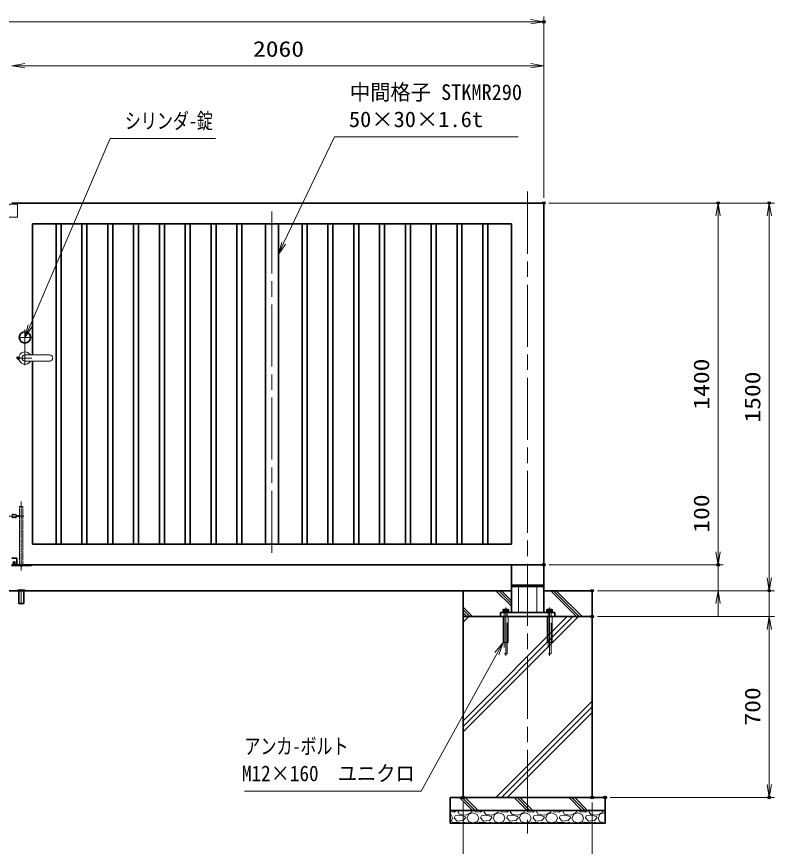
# Model space of a CAD drawing. Units: millimetres at full size; some dimension numbers follow another scale. Extents: x -5940 to 5940, y -4200 to 4200.
# Drawn here: x -1778 to 1157, y -2418 to 793 of the extents above; entities that cross this region are included whole.
import ezdxf
from ezdxf.enums import TextEntityAlignment as Align

# ---------------------------------------------------------------- set-up
doc = ezdxf.new("R2010")
doc.units = ezdxf.units.MM
doc.header["$LTSCALE"] = 20
doc.header["$PDMODE"] = 32
doc.header["$PDSIZE"] = 10
doc.linetypes.add('DASHED', pattern=[7.5, 6, -1.5])
doc.linetypes.add('USER1', pattern=[18, 12, -1.5, 3, -1.5])
for name, color, linetype, lineweight in [('0-1_外形線', 7, 'Continuous', 35), ('0-2_隠れ線', 140, 'DASHED', 18), ('0-3_軸線', 200, 'USER1', 15), ('0-4_2', 7, 'Continuous', 18), ('0-5_細線', 2, 'Continuous', 35), ('0-6_寸法線', 4, 'Continuous', 18), ('0-7_0', 7, 'Continuous', 18), ('0-F_ハッチング', 253, 'Continuous', 13)]:
    doc.layers.add(name, color=color, linetype=linetype, lineweight=lineweight)
doc.layers.add('0-8_Defpoints', color=7, linetype='Continuous')
doc.styles.add('ＭＳ ゴシック', font='')
doc.styles.get('ＭＳ ゴシック').set_extended_font_data('MS Gothic')

# ---------------------------------------------------------------- blocks, each defined once
blk = doc.blocks.new('_Open')
at = {"layer": '0-7_0'}
blk.add_line((-20, 3.333), (0, 0), dxfattribs=at)
blk.add_lwpolyline([(-20, -3.333), (0, 0), (-20, 0)], dxfattribs=at)
blk = doc.blocks.new('PROFSP005ACXU6')
at = {"layer": '0-1_外形線'}
for p, q in [((12, 166), (12, 0)), ((199.9, 103.9), (12, 103.9)), ((12, -166), (12, 0)), ((216, 0), (216, 180)), ((199.9, -103.9), (12, -103.9))]:
    blk.add_line(p, q, dxfattribs=at)
for points in [[(108, 207.8), (12, 207.8), (12, 166), (0, 166), (0, 0)], [(108, -207.8), (12, -207.8), (12, -166), (0, -166), (0, 0)], [(216, 180), (199.9, 207.8), (108, 207.8)], [(216, 0), (216, -180), (199.9, -207.8), (108, -207.8)]]:
    blk.add_lwpolyline(points, dxfattribs=at)
for centre, radius, start, end in [((124, 155.9), 92, 325.61587, 34.38413), ((-127.9, 0), 343.9, 342.41211, 17.58789), ((124, -155.9), 92, 325.61587, 34.38413)]:
    blk.add_arc(centre, radius, start, end, dxfattribs=at)
blk = doc.blocks.new('A$C7A822601')
at = {"layer": '0-7_0', "rotation": 90}
blk.add_blockref('PROFSP005ACXU6', (0, 0), dxfattribs=at)
blk = doc.blocks.new('shgtdhgjhhggf')
at = {"layer": '0-1_外形線'}
for p, q in [((0, 520), (380, 520)), ((0, -40), (0, 0)), ((132, 166.2), (173.8, 166.2)), ((132, 166.2), (132, 153.8)), ((132, 153.8), (173.8, 153.8)), ((186.2, 208), (173.8, 208)), ((173.8, 208), (173.8, 166.2)), ((173.8, 153.8), (173.8, 112)), ((186.2, 112), (173.8, 112)), ((186.2, 208), (186.2, 166.2)), ((186.2, 166.2), (228, 166.2)), ((186.2, 153.8), (186.2, 112)), ((186.2, 153.8), (228, 153.8)), ((228, 166.2), (228, 153.8)), ((380, 520), (380, -40)), ((0, -40), (1504, -40))]:
    blk.add_line(p, q, dxfattribs=at)
blk.add_circle((180, 160), 84, dxfattribs=at)
for centre, radius, start, end in [((1504, 0), 40, 270, 0), ((734, 40), 130, 217.97987, 322.02013)]:
    blk.add_arc(centre, radius, start, end, dxfattribs=at)
at = {"layer": '0-2_隠れ線'}
for p, q in [((604, 4520), (864, 4520)), ((604, 4520), (604, 40)), ((864, 4520), (864, 40)), ((34, 3930), (34, 3630)), ((334, 3630), (334, 3930)), ((334, 3830), (604, 3830)), ((334, 3730), (604, 3730))]:
    blk.add_line(p, q, dxfattribs=at)
for centre, radius, start, end in [((184, 4290), 390, 247.38014, 292.61986), ((184, 3270), 390, 67.38014, 112.61986), ((734, 40), 130, 180, 217.97987), ((734, 40), 130, 322.02013, 0)]:
    blk.add_arc(centre, radius, start, end, dxfattribs=at)
at = {"layer": '0-3_軸線'}
for p, q in [((734, 4902.9), (734, -448.4)), ((-296.3, 3780), (934.3, 3780)), ((180, 160), (87.6, 160)), ((180, 160), (180, 252.4)), ((180, 160), (272.4, 160)), ((180, 160), (180, 67.6))]:
    blk.add_line(p, q, dxfattribs=at)
blk = doc.blocks.new('sgdhfhgfjhg')
at = {"layer": '0-2_隠れ線'}
for p, q in [((0, 500), (560, 500)), ((0, 500), (0, -500)), ((760, 300), (760, -300)), ((560, -500), (0, -500))]:
    blk.add_line(p, q, dxfattribs=at)
for centre, start, end in [((560, 300), 0, 90), ((560, -300), 270, 0)]:
    blk.add_arc(centre, 200, start, end, dxfattribs=at)
blk = doc.blocks.new('S24')
at = {"layer": '0-6_寸法線'}
for points in [[(-15319042.1, 57998088.2), (-15327194.9, 57998088.2), (-15333402.2, 57983618.6), (-15333796.4, 57982699.6)], [(-15333555.3, 57983684.3), (-15333796.4, 57982699.6), (-15333249, 57983552.9)]]:
    blk.add_lwpolyline(points, dxfattribs=at)
at = {"layer": '0-6_寸法線', "color": 254, "style": 'ＭＳ ゴシック', "width": 0.75}
blk.add_text('シリンダ-錠', height=1212, dxfattribs=at).set_placement((-15326059.7, 57998485.1), align=Align.BOTTOM_LEFT)
blk = doc.blocks.new('S25')
at = {"layer": '0-6_寸法線'}
for points in [[(-15295606.2, 57998212.1), (-15309826.2, 57998212.1), (-15313765.2, 57989980.9), (-15314196.9, 57989078.9)], [(-15313915.5, 57990052.8), (-15314196.9, 57989078.9), (-15313614.9, 57989909)]]:
    blk.add_lwpolyline(points, dxfattribs=at)
at = {"layer": '0-6_寸法線', "color": 254, "style": 'ＭＳ ゴシック'}
for s, width, p in [('中間格子 STKMR290', 0.95, (-15308633.4, 58000708.9)), ('50×30×1.6t', 1.05, (-15308710.2, 57998608.9))]:
    blk.add_text(s, height=1212, dxfattribs=dict(at, width=width)).set_placement(p, align=Align.BOTTOM_LEFT)
blk = doc.blocks.new('S30')
at = {"layer": '0-6_寸法線'}
for points in [[(-15316800, 57947596.6), (-15303117.6, 57947596.6), (-15297249.7, 57958224.2), (-15296766.4, 57959099.6)], [(-15297103.8, 57958143.6), (-15296766.4, 57959099.6), (-15297395.7, 57958304.8)]]:
    blk.add_lwpolyline(points, dxfattribs=at)
at = {"layer": '0-6_寸法線', "color": 254, "style": 'ＭＳ ゴシック'}
for s, width, p in [('アンカ-ボルト', 0.75, (-15316800, 57950093.5)), ('M12×160\u3000ユニクロ', 0.9, (-15316992, 57947993.5))]:
    blk.add_text(s, height=1212, dxfattribs=dict(at, width=width)).set_placement(p, align=Align.BOTTOM_LEFT)

msp = doc.modelspace()

# ---------------------------------------------------------------- linework, layer by layer
at = {"layer": '0-1_外形線'}
for p, q in [((-1796.32, 71.52), (263.68, 71.52)), ((263.68, 71.52), (263.68, -1328.48)), ((-1716.32, -8.48), (138.68, -8.48)), ((-1716.32, -516.48), (-1716.32, -8.48)), ((138.68, -8.48), (138.68, -1248.48)), ((-1716.32, -1248.48), (-1716.32, -540.48)), ((138.68, -1248.48), (-1716.32, -1248.48)), ((263.68, -1328.48), (-1796.32, -1328.48)), ((138.68, -1328.48), (138.68, -1512.48)), ((263.68, -1328.48), (263.68, -1512.48)), ((263.68, -1407.48), (138.68, -1407.48)), ((138.68, -1412.48), (263.68, -1412.48)), ((166.18, -1407.48), (166.18, -1412.48)), ((236.18, -1407.48), (236.18, -1412.48)), ((-3548.82, -1428.48), (138.68, -1428.48)), ((-1774.62, -1428.48), (-1774.62, -1426.98)), ((-1774.62, -1426.98), (-1744.62, -1426.98)), ((-1744.62, -1428.48), (-1774.62, -1428.48)), ((-1769.12, -1428.48), (-1769.12, -1478.48)), ((-1750.12, -1478.48), (-1750.12, -1428.48)), ((-1744.62, -1426.98), (-1744.62, -1428.48)), ((263.68, -1428.48), (451.18, -1428.48)), ((-1769.12, -1478.48), (-1750.12, -1478.48)), ((306.18, -1512.48), (96.18, -1512.48)), ((96.18, -1512.48), (96.18, -1528.48)), ((96.18, -1528.48), (306.18, -1528.48)), ((306.18, -1512.48), (306.18, -1528.48))]:
    msp.add_line(p, q, dxfattribs=at)
for points in [[(-1624.57, -1248.48), (-1605.57, -1248.48), (-1605.57, -8.48), (-1624.57, -8.48)], [(-1524.57, -1248.48), (-1505.57, -1248.48), (-1505.57, -8.48), (-1524.57, -8.48)], [(-1424.57, -1248.48), (-1405.57, -1248.48), (-1405.57, -8.48), (-1424.57, -8.48)], [(-1324.57, -1248.48), (-1305.57, -1248.48), (-1305.57, -8.48), (-1324.57, -8.48)], [(-1224.57, -1248.48), (-1205.57, -1248.48), (-1205.57, -8.48), (-1224.57, -8.48)], [(-1124.57, -1248.48), (-1105.57, -1248.48), (-1105.57, -8.48), (-1124.57, -8.48)], [(-1024.57, -1248.48), (-1005.57, -1248.48), (-1005.57, -8.48), (-1024.57, -8.48)], [(-924.57, -1248.48), (-905.57, -1248.48), (-905.57, -8.48), (-924.57, -8.48)], [(-813.82, -1248.48), (-763.82, -1248.48), (-763.82, -8.48), (-813.82, -8.48)], [(-653.07, -1248.48), (-672.07, -1248.48), (-672.07, -8.48), (-653.07, -8.48)], [(-553.07, -1248.48), (-572.07, -1248.48), (-572.07, -8.48), (-553.07, -8.48)], [(-453.07, -1248.48), (-472.07, -1248.48), (-472.07, -8.48), (-453.07, -8.48)], [(-353.07, -1248.48), (-372.07, -1248.48), (-372.07, -8.48), (-353.07, -8.48)], [(-253.07, -1248.48), (-272.07, -1248.48), (-272.07, -8.48), (-253.07, -8.48)], [(-153.07, -1248.48), (-172.07, -1248.48), (-172.07, -8.48), (-153.07, -8.48)], [(-53.07, -1248.48), (-72.07, -1248.48), (-72.07, -8.48), (-53.07, -8.48)], [(46.93, -1248.48), (27.93, -1248.48), (27.93, -8.48), (46.93, -8.48)], [(-48.82, -1528.48), (451.18, -1528.48), (451.18, -2228.48), (-48.82, -2228.48)], [(-98.82, -2228.48), (501.18, -2228.48), (501.18, -2278.48), (-98.82, -2278.48)], [(501.18, -2278.48), (-98.82, -2278.48), (-98.82, -2328.48), (501.18, -2328.48)]]:
    msp.add_lwpolyline(points, close=True, dxfattribs=at)
msp.add_lwpolyline([(138.68, -1428.48), (-48.82, -1428.48), (-48.82, -1528.48), (451.18, -1528.48), (451.18, -1428.48), (263.68, -1428.48)], dxfattribs=at)
msp.add_circle((-1745.32, -448.48), 22, dxfattribs=at)
at = {"layer": '0-2_隠れ線'}
for p, q in [((166.18, -1512.48), (166.18, -1412.48)), ((236.18, -1512.48), (236.18, -1412.48)), ((-1767.92, -1428.48), (-1767.92, -1426.98)), ((-1767.92, -1428.48), (-1767.92, -1478.48)), ((-1751.32, -1428.48), (-1751.32, -1426.98)), ((-1751.32, -1428.48), (-1751.32, -1478.48)), ((110.18, -1512.48), (110.18, -1528.48)), ((110.18, -1528.48), (110.18, -1672.48)), ((122.18, -1512.48), (122.18, -1528.48)), ((122.18, -1672.48), (122.18, -1528.48)), ((276.18, -1528.48), (276.18, -1628.48)), ((280.18, -1512.48), (280.18, -1528.48)), ((292.18, -1512.48), (292.18, -1528.48)), ((292.18, -1672.48), (292.18, -1528.48)), ((296.18, -1628.48), (296.18, -1528.48)), ((276.18, -1628.48), (296.18, -1628.48)), ((110.18, -1672.48), (122.18, -1672.48))]:
    msp.add_line(p, q, dxfattribs=at)
for points in [[(106.18, -1528.48), (106.18, -1628.48), (126.18, -1628.48), (126.18, -1528.48)], [(280.18, -1528.48), (280.18, -1672.48), (292.18, -1672.48)]]:
    msp.add_lwpolyline(points, dxfattribs=at)
at = {"layer": '0-3_軸線'}
for p, q in [((201.18, 115.44), (201.18, -2367.84)), ((-788.82, 38.52), (-788.82, -1295.48)), ((-1769.32, -448.48), (-1719.32, -448.48)), ((-1745.32, -556.48), (-1745.32, -417.48)), ((-1771.32, -528.48), (-1719.32, -528.48)), ((-1759.62, -1422.3), (-1759.62, -1482.32)), ((116.18, -1493.14), (116.18, -1681.02)), ((286.18, -1493.14), (286.18, -1681.02))]:
    msp.add_line(p, q, dxfattribs=at)
at = {"layer": '0-4_2'}
for p, q in [((-1649.32, -516.48), (-1745.32, -516.48)), ((-1745.32, -540.48), (-1649.32, -540.48))]:
    msp.add_line(p, q, dxfattribs=at)
for centre, radius, start, end in [((-1745.32, -528.48), 24, 30, 330), ((-1745.32, -528.48), 12, 90, 270), ((-1649.32, -528.48), 12, 270, 90)]:
    msp.add_arc(centre, radius, start, end, dxfattribs=at)
at = {"layer": '0-6_寸法線'}
for p, q in [((-3811.32, 772.78), (213.68, 772.78)), ((263.68, 91.52), (263.68, 792.78)), ((263.68, 91.52), (263.68, 622.78)), ((213.68, 602.78), (-1746.32, 602.78)), ((-1746.32, 602.78), (-1696.32, 602.78)), ((283.68, 71.52), (958.67, 71.52)), ((283.68, 71.52), (1156.76, 71.52)), ((938.67, -1328.48), (938.67, 71.52)), ((1136.76, -1428.48), (1136.76, 71.52)), ((938.67, -1278.48), (938.67, -1228.48)), ((283.68, -1328.48), (958.67, -1328.48)), ((283.68, -1328.48), (958.67, -1328.48)), ((938.67, -1428.48), (938.67, -1328.48)), ((1136.76, -1378.48), (1136.76, -1328.48)), ((471.18, -1428.48), (958.67, -1428.48)), ((471.18, -1428.48), (1156.76, -1428.48)), ((471.18, -1428.48), (1156.76, -1428.48)), ((1136.76, -1528.48), (1136.76, -1428.48)), ((938.67, -1478.48), (938.67, -1528.48)), ((471.18, -1528.48), (1156.76, -1528.48)), ((471.18, -1528.48), (1156.76, -1528.48)), ((1136.76, -1528.48), (1136.76, -2228.48)), ((1136.76, -1578.48), (1136.76, -1628.48)), ((521.18, -2228.48), (1156.76, -2228.48)), ((-48.82, -2248.48), (-48.82, -2683.41)), ((451.18, -2248.48), (451.18, -2683.41))]:
    msp.add_line(p, q, dxfattribs=at)
at = {"layer": '0-8_Defpoints'}
for p in [(263.68, 772.78), (263.68, 71.52), (263.68, 71.52), (938.67, 71.52), (1136.76, 71.52), (-1771.32, -528.48), (263.68, -1328.48), (938.67, -1328.48), (451.18, -1428.48), (1136.76, -1428.48), (451.18, -1528.48), (-48.82, -2228.48), (451.18, -2228.48), (501.18, -2228.48), (1136.76, -2228.48)]:
    msp.add_point(p, dxfattribs=at)
at = {"layer": '0-F_ハッチング'}
for p, q in [((138.68, -1488.86), (78.31, -1428.48)), ((138.68, -1477.98), (89.18, -1428.48)), ((138.68, -1467.11), (100.06, -1428.48)), ((390.44, -1528.48), (290.44, -1428.48)), ((401.31, -1528.48), (301.31, -1428.48)), ((412.19, -1528.48), (312.19, -1428.48)), ((-12.07, -1528.48), (-48.82, -1491.74)), ((-22.95, -1528.48), (-48.82, -1502.61)), ((-33.82, -1528.48), (-48.82, -1513.49)), ((-48.82, -1931.62), (354.32, -1528.48)), ((-48.82, -1529.11), (-48.19, -1528.48)), ((-48.82, -1953.37), (376.07, -1528.48)), ((-48.82, -1550.86), (-26.44, -1528.48)), ((-48.82, -1975.12), (397.82, -1528.48)), ((78.59, -2228.48), (451.18, -1855.89)), ((100.34, -2228.48), (451.18, -1877.64)), ((122.09, -2228.48), (451.18, -1899.39)), ((-12.74, -2278.48), (-62.74, -2228.48)), ((-1.87, -2278.48), (-51.87, -2228.48)), ((9.01, -2278.48), (-40.99, -2228.48)), ((199.39, -2278.48), (149.39, -2228.48)), ((210.26, -2278.48), (160.26, -2228.48)), ((221.14, -2278.48), (171.14, -2228.48)), ((411.52, -2278.48), (361.52, -2228.48)), ((422.4, -2278.48), (372.4, -2228.48)), ((433.27, -2278.48), (383.27, -2228.48)), ((-82.8, -2285.24), (-74.05, -2278.48)), ((-69.59, -2282.2), (-66.25, -2278.48)), ((-13.81, -2278.48), (-15.74, -2285.24)), ((-4.96, -2278.48), (-2.54, -2284.23)), ((18.8, -2285.24), (27.55, -2278.48)), ((32.01, -2282.2), (35.35, -2278.48)), ((87.79, -2278.48), (85.86, -2285.24)), ((96.64, -2278.48), (99.06, -2284.23)), ((120.4, -2285.24), (129.15, -2278.48)), ((133.61, -2282.2), (136.95, -2278.48)), ((189.39, -2278.48), (187.46, -2285.24)), ((198.24, -2278.48), (200.66, -2284.23)), ((222, -2285.24), (230.75, -2278.48)), ((235.21, -2282.2), (238.55, -2278.48)), ((290.99, -2278.48), (289.06, -2285.24)), ((299.84, -2278.48), (302.26, -2284.23)), ((323.6, -2285.24), (332.35, -2278.48)), ((336.81, -2282.2), (340.15, -2278.48)), ((392.59, -2278.48), (390.66, -2285.24)), ((401.44, -2278.48), (403.86, -2284.23)), ((425.2, -2285.24), (433.95, -2278.48)), ((438.41, -2282.2), (441.75, -2278.48)), ((494.19, -2278.48), (492.26, -2285.24)), ((-98.82, -2284.48), (-82.8, -2285.24)), ((-98.82, -2293.34), (-96.01, -2294.39)), ((-96.01, -2294.39), (-89.91, -2307.6)), ((-94.99, -2321.82), (-89.91, -2307.6)), ((-82.8, -2307.6), (-79.75, -2299.47)), ((-71.62, -2319.79), (-82.8, -2307.6)), ((-60.45, -2297.44), (-79.75, -2299.47)), ((-62.48, -2294.39), (-69.59, -2282.2)), ((-37.08, -2296.42), (-62.48, -2294.39)), ((-40.13, -2302.52), (-60.45, -2297.44)), ((-39.11, -2307.6), (-48.26, -2317.76)), ((-39.11, -2307.6), (-40.13, -2302.52)), ((-15.74, -2285.24), (-37.08, -2296.42)), ((-34.03, -2307.6), (-27.94, -2321.82)), ((-33.02, -2307.6), (-26.92, -2293.37)), ((-26.92, -2293.37), (-10.66, -2288.29)), ((-10.66, -2288.29), (5.59, -2294.39)), ((-2.54, -2284.23), (18.8, -2285.24)), ((5.59, -2294.39), (11.69, -2307.6)), ((6.61, -2321.82), (11.69, -2307.6)), ((18.8, -2307.6), (21.85, -2299.47)), ((29.98, -2319.79), (18.8, -2307.6)), ((41.15, -2297.44), (21.85, -2299.47)), ((39.12, -2294.39), (32.01, -2282.2)), ((64.52, -2296.42), (39.12, -2294.39)), ((61.47, -2302.52), (41.15, -2297.44)), ((62.49, -2307.6), (53.34, -2317.76)), ((62.49, -2307.6), (61.47, -2302.52)), ((85.86, -2285.24), (64.52, -2296.42)), ((67.57, -2307.6), (73.66, -2321.82)), ((68.58, -2307.6), (74.68, -2293.37)), ((74.68, -2293.37), (90.94, -2288.29)), ((90.94, -2288.29), (107.19, -2294.39)), ((99.06, -2284.23), (120.4, -2285.24)), ((107.19, -2294.39), (113.29, -2307.6)), ((108.21, -2321.82), (113.29, -2307.6)), ((120.4, -2307.6), (123.45, -2299.47)), ((131.58, -2319.79), (120.4, -2307.6)), ((142.75, -2297.44), (123.45, -2299.47)), ((140.72, -2294.39), (133.61, -2282.2)), ((166.12, -2296.42), (140.72, -2294.39)), ((163.07, -2302.52), (142.75, -2297.44)), ((164.09, -2307.6), (154.94, -2317.76)), ((164.09, -2307.6), (163.07, -2302.52)), ((187.46, -2285.24), (166.12, -2296.42)), ((169.17, -2307.6), (175.26, -2321.82)), ((170.18, -2307.6), (176.28, -2293.37)), ((176.28, -2293.37), (192.54, -2288.29)), ((192.54, -2288.29), (208.79, -2294.39)), ((200.66, -2284.23), (222, -2285.24)), ((208.79, -2294.39), (214.89, -2307.6)), ((209.81, -2321.82), (214.89, -2307.6)), ((222, -2307.6), (225.05, -2299.47)), ((233.18, -2319.79), (222, -2307.6)), ((244.35, -2297.44), (225.05, -2299.47)), ((242.32, -2294.39), (235.21, -2282.2)), ((267.72, -2296.42), (242.32, -2294.39)), ((264.67, -2302.52), (244.35, -2297.44)), ((265.69, -2307.6), (256.54, -2317.76)), ((265.69, -2307.6), (264.67, -2302.52)), ((289.06, -2285.24), (267.72, -2296.42)), ((270.77, -2307.6), (276.86, -2321.82)), ((271.78, -2307.6), (277.88, -2293.37)), ((277.88, -2293.37), (294.14, -2288.29)), ((294.14, -2288.29), (310.39, -2294.39)), ((302.26, -2284.23), (323.6, -2285.24)), ((310.39, -2294.39), (316.49, -2307.6)), ((311.41, -2321.82), (316.49, -2307.6)), ((323.6, -2307.6), (326.65, -2299.47)), ((334.78, -2319.79), (323.6, -2307.6)), ((345.95, -2297.44), (326.65, -2299.47)), ((343.92, -2294.39), (336.81, -2282.2)), ((369.32, -2296.42), (343.92, -2294.39)), ((366.27, -2302.52), (345.95, -2297.44)), ((367.29, -2307.6), (358.14, -2317.76)), ((367.29, -2307.6), (366.27, -2302.52)), ((390.66, -2285.24), (369.32, -2296.42)), ((372.37, -2307.6), (378.46, -2321.82)), ((373.38, -2307.6), (379.48, -2293.37)), ((379.48, -2293.37), (395.74, -2288.29)), ((395.74, -2288.29), (411.99, -2294.39)), ((403.86, -2284.23), (425.2, -2285.24)), ((411.99, -2294.39), (418.09, -2307.6)), ((413.01, -2321.82), (418.09, -2307.6)), ((425.2, -2307.6), (428.25, -2299.47)), ((436.38, -2319.79), (425.2, -2307.6)), ((447.55, -2297.44), (428.25, -2299.47)), ((445.52, -2294.39), (438.41, -2282.2)), ((470.92, -2296.42), (445.52, -2294.39)), ((467.87, -2302.52), (447.55, -2297.44)), ((468.89, -2307.6), (459.74, -2317.76)), ((468.89, -2307.6), (467.87, -2302.52)), ((492.26, -2285.24), (470.92, -2296.42)), ((473.97, -2307.6), (480.06, -2321.82)), ((474.98, -2307.6), (481.08, -2293.37)), ((481.08, -2293.37), (497.34, -2288.29)), ((497.34, -2288.29), (501.18, -2289.74)), ((-98.82, -2322.94), (-94.99, -2321.82)), ((-87.88, -2323.85), (-92.95, -2328.48)), ((-63.5, -2325.88), (-87.88, -2323.85)), ((-48.26, -2317.76), (-71.62, -2319.79)), ((-61.91, -2328.48), (-63.5, -2325.88)), ((-46.22, -2323.85), (-53.34, -2326.9)), ((-53.34, -2326.9), (-52.7, -2328.48)), ((-34.03, -2327.92), (-46.22, -2323.85)), ((-34.98, -2328.48), (-34.03, -2327.92)), ((-27.94, -2321.82), (-10.67, -2326.9)), ((-10.66, -2326.9), (6.61, -2321.82)), ((13.72, -2323.85), (8.65, -2328.48)), ((38.1, -2325.88), (13.72, -2323.85)), ((53.34, -2317.76), (29.98, -2319.79)), ((39.69, -2328.48), (38.1, -2325.88)), ((55.38, -2323.85), (48.26, -2326.9)), ((48.26, -2326.9), (48.9, -2328.48)), ((67.57, -2327.92), (55.38, -2323.85)), ((66.62, -2328.48), (67.57, -2327.92)), ((73.66, -2321.82), (90.93, -2326.9)), ((90.94, -2326.9), (108.21, -2321.82)), ((115.32, -2323.85), (110.25, -2328.48)), ((139.7, -2325.88), (115.32, -2323.85)), ((154.94, -2317.76), (131.58, -2319.79)), ((141.29, -2328.48), (139.7, -2325.88)), ((156.98, -2323.85), (149.86, -2326.9)), ((149.86, -2326.9), (150.5, -2328.48)), ((169.17, -2327.92), (156.98, -2323.85)), ((168.22, -2328.48), (169.17, -2327.92)), ((175.26, -2321.82), (192.53, -2326.9)), ((192.54, -2326.9), (209.81, -2321.82)), ((216.92, -2323.85), (211.85, -2328.48)), ((241.3, -2325.88), (216.92, -2323.85)), ((256.54, -2317.76), (233.18, -2319.79)), ((242.89, -2328.48), (241.3, -2325.88)), ((258.58, -2323.85), (251.46, -2326.9)), ((251.46, -2326.9), (252.1, -2328.48)), ((270.77, -2327.92), (258.58, -2323.85)), ((269.82, -2328.48), (270.77, -2327.92)), ((276.86, -2321.82), (294.13, -2326.9)), ((294.14, -2326.9), (311.41, -2321.82)), ((318.52, -2323.85), (313.45, -2328.48)), ((342.9, -2325.88), (318.52, -2323.85)), ((358.14, -2317.76), (334.78, -2319.79)), ((344.49, -2328.48), (342.9, -2325.88)), ((360.18, -2323.85), (353.06, -2326.9)), ((353.06, -2326.9), (353.7, -2328.48)), ((372.37, -2327.92), (360.18, -2323.85)), ((371.42, -2328.48), (372.37, -2327.92)), ((378.46, -2321.82), (395.73, -2326.9)), ((395.74, -2326.9), (413.01, -2321.82)), ((420.12, -2323.85), (415.05, -2328.48)), ((444.5, -2325.88), (420.12, -2323.85)), ((459.74, -2317.76), (436.38, -2319.79)), ((446.09, -2328.48), (444.5, -2325.88)), ((461.78, -2323.85), (454.66, -2326.9)), ((454.66, -2326.9), (455.3, -2328.48)), ((473.97, -2327.92), (461.78, -2323.85)), ((473.02, -2328.48), (473.97, -2327.92)), ((480.06, -2321.82), (497.33, -2326.9)), ((497.34, -2326.9), (501.18, -2325.77))]:
    msp.add_line(p, q, dxfattribs=at)

# ---------------------------------------------------------------- block references
at = {"layer": '0-1_外形線', "yscale": 0.05}
for name, p, xscale in [('sgdhfhgfjhg', (-1774.32, 41.52), -0.05), ('shgtdhgjhhggf', (-1796.32, -1328.48), 0.05)]:
    msp.add_blockref(name, p, dxfattribs=dict(at, xscale=xscale))
at = {"layer": '0-5_細線', "xscale": 0.05, "yscale": 0.05}
for p in [(116.18, -1512.48), (286.18, -1512.48)]:
    msp.add_blockref('A$C7A822601', p, dxfattribs=at)
at = {"layer": '0-6_寸法線'}
for name, p, xscale, yscale in [('_Open', (263.68, 772.78), 2.5, 2.5), ('_Open', (263.68, 602.78), 2.5, 2.5), ('S25', (764944.5, -2899583.46), 0.05, 0.05), ('S24', (764944.5, -2899583.46), 0.05, 0.05), ('S30', (764944.5, -2899583.46), 0.05, 0.05)]:
    msp.add_blockref(name, p, dxfattribs=dict(at, xscale=xscale, yscale=yscale))
at = {"layer": '0-6_寸法線', "xscale": 2.5, "yscale": 2.5}
for p, rotation in [((-1796.32, 602.78), 180), ((-1796.32, 602.78), 180), ((938.67, 71.52), 90), ((1136.76, 71.52), 90), ((938.67, -1328.48), 270), ((938.67, -1328.48), 270), ((1136.76, -1428.48), 270), ((1136.76, -1428.48), 270), ((938.67, -1428.48), 90), ((1136.76, -1528.48), 90), ((1136.76, -1528.48), 90), ((1136.76, -2228.48), 270)]:
    msp.add_blockref('_Open', p, dxfattribs=dict(at, rotation=rotation))

# ---------------------------------------------------------------- texts
at = {"layer": '0-6_寸法線', "color": 254, "style": 'ＭＳ ゴシック', "width": 1.2}
msp.add_text('2060', height=60.56, dxfattribs=at).set_placement((-862.32, 619.12), align=Align.BOTTOM_LEFT)
for s, p in [('1400', (922.33, -728.08)), ('1500', (1120.42, -778.08)), ('100', (922.33, -1204.27)), ('700', (1120.42, -1950.48))]:
    msp.add_text(s, height=60.56, rotation=90, dxfattribs=at).set_placement(p, align=Align.BOTTOM_LEFT)

doc.saveas('drawing.dxf')
